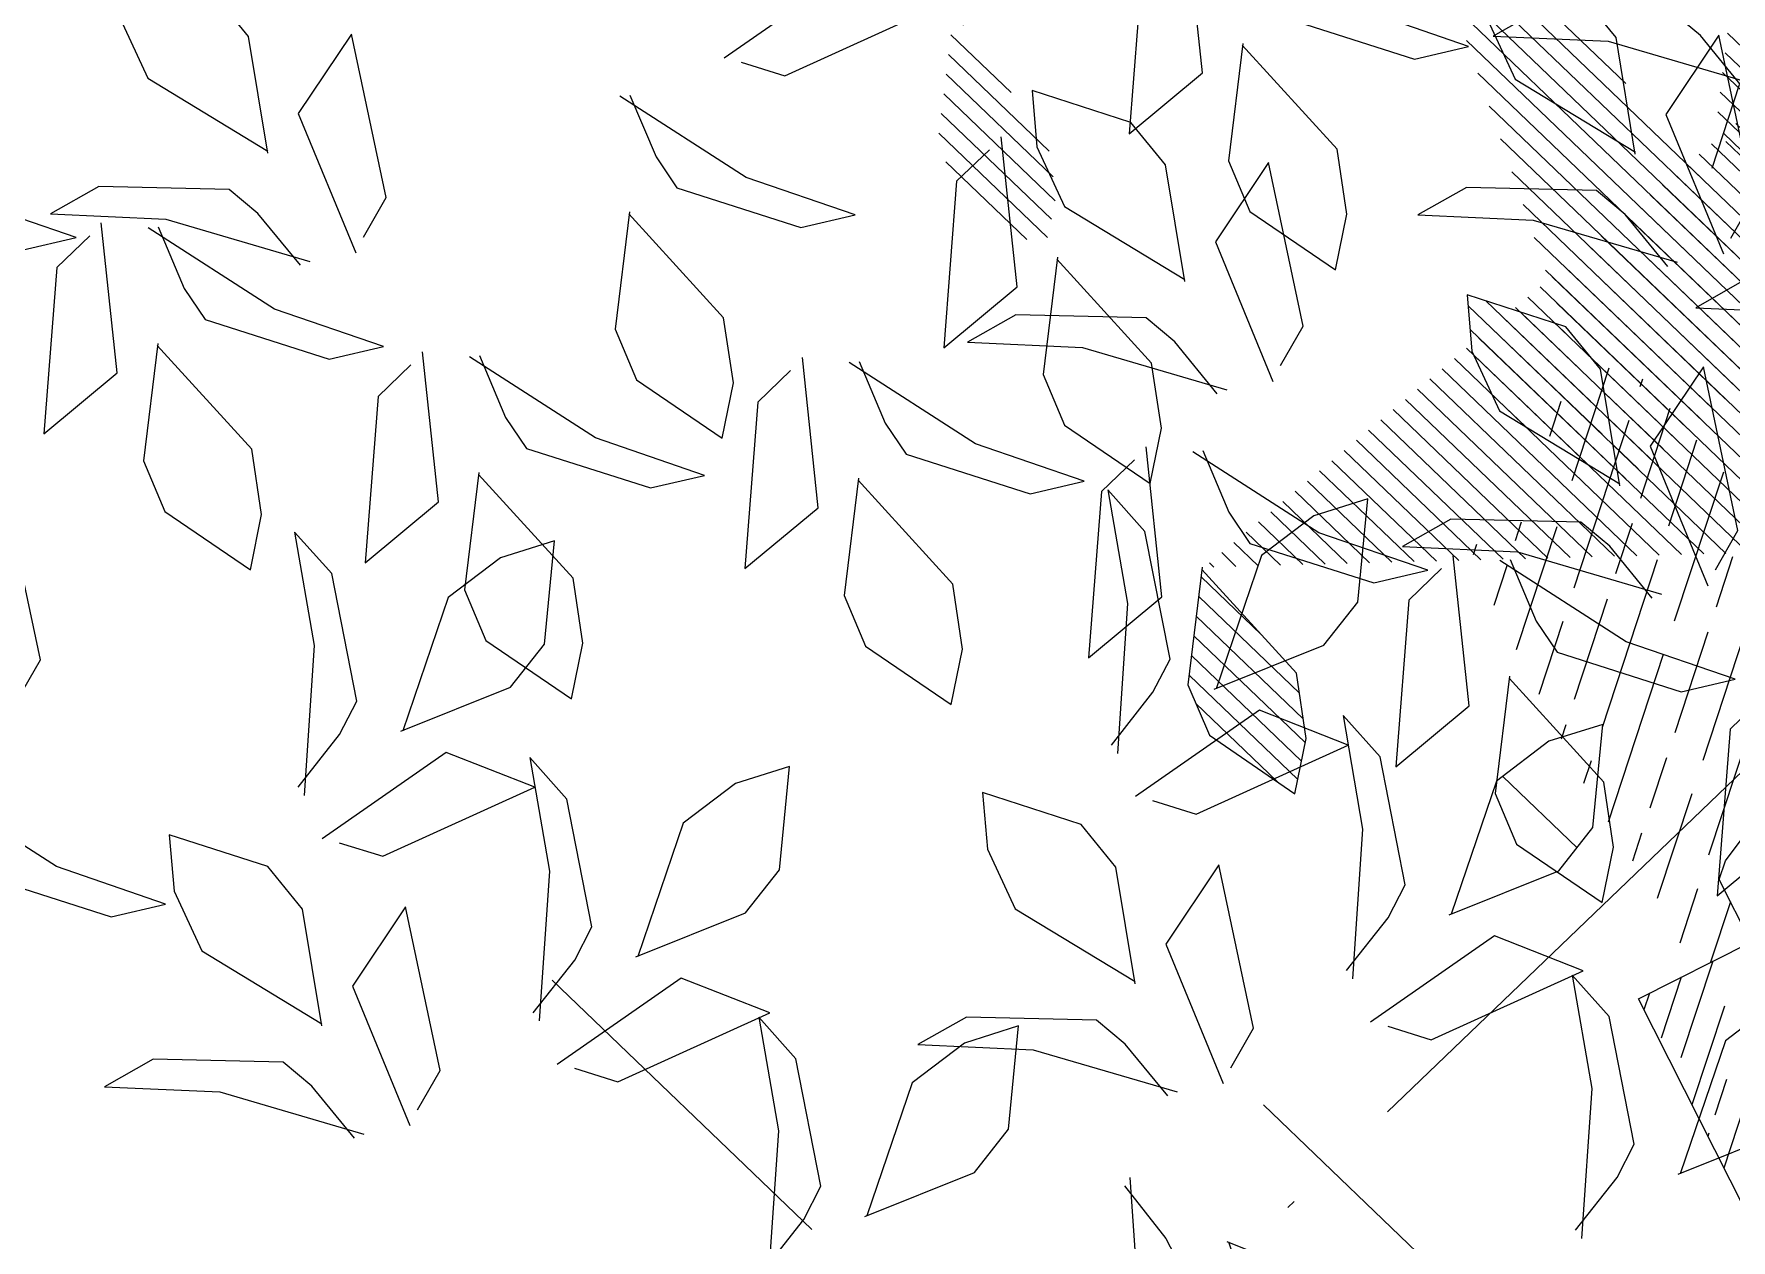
# Model space of a CAD drawing. Header units: millimetres. Extents: x 29001 to 40804, y -8833 to -5892.
# Drawn here: x 29465.19 to 29476.31, y -8600.05 to -8592.15 of the extents above; entities that cross this region are included whole.
import ezdxf

# ---------------------------------------------------------------- set-up
doc = ezdxf.new("R2010")
doc.units = ezdxf.units.MM
doc.layers.get('0').update_dxf_attribs({"lineweight": 0})
for name, color, linetype, lineweight in [('250', 250, 'Continuous', 0), ('251', 251, 'Continuous', 0), ('252', 252, 'Continuous', 0)]:
    doc.layers.add(name, color=color, linetype=linetype, lineweight=lineweight)
pattern_1 = [(45, (-1654801.43153, 54992.851125), (-0.0105615167031, 0.0105615167031), [])]
pattern_2 = [(45, (-1654801.206286, 54993.366467), (-0.0105615167031, 0.0105615167031), [])]

# ---------------------------------------------------------------- blocks, each defined once
blk = doc.blocks.new('cc')
at = {"color": 66, "linetype": 'Continuous', "true_color": 0x608d07}
for p, q in [((-3.2032, -1.7986), (-3.3534, -1.7119)), ((-3.3213, -1.8062), (-3.3293, -1.8016)), ((-3.1934, -1.8801), (-3.2787, -1.8308)), ((-3.0698, -2.0273), (-3.3053, -1.8913)), ((-3.0138, -2.1354), (-3.2448, -2.002)), ((-3.1035, -2.1595), (-3.2492, -2.0753)), ((-3.1932, -2.1835), (-3.2332, -2.1604))]:
    blk.add_line(p, q, dxfattribs=at)
at = {"layer": '250', "color": 66, "true_color": 0x608d07}
blk.add_lwpolyline([(-3.3857, -1.5912), (-3.2247, -2.1919), (-2.9062, -2.1066), (-2.8588, -2.2833), (-2.814, -2.3091), (-2.6535, -2.3419)], dxfattribs=at)
at = {"layer": '251', "color": 66, "linetype": 'Continuous', "true_color": 0x608d07}
for p, q in [((-2.8757, -2.2204), (-3.02, -2.1371)), ((-2.9171, -2.3032), (-3.0467, -2.2284)), ((-2.7632, -2.4989), (-3.0129, -2.3547)), ((-2.4367, -2.5806), (-2.8371, -2.3494)), ((-2.9295, -2.5096), (-2.9965, -2.4709)), ((-2.7494, -2.6136), (-2.8695, -2.5443)), ((-2.2828, -2.7762), (-2.6831, -2.5451)), ((-2.5754, -2.8208), (-2.9758, -2.5896)), ((-2.4491, -2.7869), (-2.6893, -2.6483)), ((-2.9019, -2.7391), (-2.9562, -2.7077)), ((-2.4215, -3.0164), (-2.8218, -2.7853)), ((-2.8881, -2.8538), (-2.9224, -2.834)), ((-2.269, -2.891), (-2.3891, -2.8216)), ((-2.5878, -3.0272), (-2.828, -2.8885)), ((-2.1392, -3.0726), (-2.4954, -2.867)), ((-2.7141, -3.061), (-2.8885, -2.9603)), ((-2.4077, -3.1312), (-2.5278, -3.0618)), ((-2.1359, -3.1813), (-2.3414, -3.0627)), ((-2.5602, -3.2566), (-2.8547, -3.0866)), ((-2.2337, -3.3384), (-2.634, -3.1072)), ((-2.1326, -3.2899), (-2.3476, -3.1658)), ((-2.7265, -3.2674), (-2.8209, -3.2129)), ((-2.6217, -3.3279), (-2.6664, -3.302)), ((-2.1816, -3.4752), (-2.4508, -3.3198)), ((-2.748, -3.3617), (-2.7727, -3.3474)), ((-2.1354, -3.3951), (-2.1536, -3.3846)), ((-2.3336, -3.4942), (-2.417, -3.4461)), ((-1.4323, -3.801), (-1.632, -3.6858))]:
    blk.add_line(p, q, dxfattribs=at)
blk = doc.blocks.new('U1')
at = {"lineweight": 0, "true_color": 0x6c822b}
h = blk.add_hatch(dxfattribs=at)
h.set_pattern_fill('ANSI31', color=67, scale=0.11949, style=0)
h.set_pattern_definition(pattern_2)
edge = h.paths.add_edge_path()
edge.add_line((-2359702.5956, 78419.4657), (-2359702.5797, 78419.576))
edge.add_line((-2359702.5797, 78419.576), (-2359702.5477, 78419.6168))
edge.add_line((-2359702.5477, 78419.6168), (-2359702.4554, 78419.6487))
edge.add_line((-2359702.4554, 78419.6487), (-2359702.459, 78419.5955))
edge.add_line((-2359702.459, 78419.5955), (-2359702.4838, 78419.5387))
edge.add_line((-2359702.4838, 78419.5387), (-2359702.5957, 78419.4677))
edge.add_line((-2359702.8765, 78419.6852), (-2359702.8606, 78419.7954))
edge.add_line((-2359702.8606, 78419.7954), (-2359702.8286, 78419.8362))
edge.add_line((-2359702.8286, 78419.8362), (-2359702.7363, 78419.8682))
edge.add_line((-2359702.7363, 78419.8682), (-2359702.7398, 78419.8149))
edge.add_line((-2359702.7398, 78419.8149), (-2359702.7647, 78419.7582))
edge.add_line((-2359702.7647, 78419.7582), (-2359702.8766, 78419.6872))
edge.add_line((-2359703.263, 78420.0672), (-2359703.3672, 78420.1065))
edge.add_line((-2359703.3672, 78420.1065), (-2359703.4002, 78420.1465))
edge.add_line((-2359703.4002, 78420.1465), (-2359703.4115, 78420.2436))
edge.add_line((-2359703.4115, 78420.2436), (-2359703.3603, 78420.2286))
edge.add_line((-2359703.3603, 78420.2286), (-2359703.3101, 78420.1921))
edge.add_line((-2359703.3101, 78420.1921), (-2359703.2649, 78420.0676))
edge.add_line((-2359703.5162, 78419.5503), (-2359703.5004, 78419.4401))
edge.add_line((-2359703.5004, 78419.4401), (-2359703.5196, 78419.3919))
edge.add_line((-2359703.5196, 78419.3919), (-2359703.5991, 78419.3352))
edge.add_line((-2359703.5991, 78419.3352), (-2359703.6107, 78419.3873))
edge.add_line((-2359703.6107, 78419.3873), (-2359703.6029, 78419.4488))
edge.add_line((-2359703.6029, 78419.4488), (-2359703.5156, 78419.5484))
edge.add_line((-2359703.1458, 78419.1482), (-2359703.13, 78419.0379))
edge.add_line((-2359703.13, 78419.0379), (-2359703.1492, 78418.9898))
edge.add_line((-2359703.1492, 78418.9898), (-2359703.2288, 78418.9331))
edge.add_line((-2359703.2288, 78418.9331), (-2359703.2404, 78418.9852))
edge.add_line((-2359703.2404, 78418.9852), (-2359703.2325, 78419.0467))
edge.add_line((-2359703.2325, 78419.0467), (-2359703.1453, 78419.1463))
edge.add_line((-2359702.3754, 78420.1489), (-2359702.3595, 78420.2592))
edge.add_line((-2359702.3595, 78420.2592), (-2359702.3275, 78420.3))
edge.add_line((-2359702.3275, 78420.3), (-2359702.2352, 78420.3319))
edge.add_line((-2359702.2352, 78420.3319), (-2359702.2388, 78420.2787))
edge.add_line((-2359702.2388, 78420.2787), (-2359702.2636, 78420.2219))
edge.add_line((-2359702.2636, 78420.2219), (-2359702.3755, 78420.1509))
at = {"lineweight": 0}
h = blk.add_hatch(dxfattribs=at)
h.set_pattern_fill('ANSI31', color=41, scale=0.11949, style=0)
h.set_pattern_definition(pattern_2)
edge = h.paths.add_edge_path()
edge.add_line((-2359702.966, 78420.0083), (-2359702.9501, 78420.1185))
edge.add_line((-2359702.9501, 78420.1185), (-2359702.9181, 78420.1593))
edge.add_line((-2359702.9181, 78420.1593), (-2359702.8258, 78420.1913))
edge.add_line((-2359702.8258, 78420.1913), (-2359702.8293, 78420.138))
edge.add_line((-2359702.8293, 78420.138), (-2359702.8542, 78420.0812))
edge.add_line((-2359702.8542, 78420.0812), (-2359702.9661, 78420.0102))
edge.add_line((-2359703.1033, 78419.646), (-2359703.2076, 78419.6853))
edge.add_line((-2359703.2076, 78419.6853), (-2359703.2405, 78419.7253))
edge.add_line((-2359703.2405, 78419.7253), (-2359703.2518, 78419.8223))
edge.add_line((-2359703.2518, 78419.8223), (-2359703.2006, 78419.8074))
edge.add_line((-2359703.2006, 78419.8074), (-2359703.1505, 78419.7709))
edge.add_line((-2359703.1505, 78419.7709), (-2359703.1053, 78419.6464))
edge.add_line((-2359702.9351, 78419.4035), (-2359702.9193, 78419.2933))
edge.add_line((-2359702.9193, 78419.2933), (-2359702.9385, 78419.2451))
edge.add_line((-2359702.9385, 78419.2451), (-2359703.018, 78419.1884))
edge.add_line((-2359703.018, 78419.1884), (-2359703.0296, 78419.2405))
edge.add_line((-2359703.0296, 78419.2405), (-2359703.0218, 78419.302))
edge.add_line((-2359703.0218, 78419.302), (-2359702.9345, 78419.4016))
edge.add_line((-2359702.2008, 78419.3971), (-2359702.185, 78419.2869))
edge.add_line((-2359702.185, 78419.2869), (-2359702.2041, 78419.2387))
edge.add_line((-2359702.2041, 78419.2387), (-2359702.2837, 78419.182))
edge.add_line((-2359702.2837, 78419.182), (-2359702.2953, 78419.2341))
edge.add_line((-2359702.2953, 78419.2341), (-2359702.2875, 78419.2956))
edge.add_line((-2359702.2875, 78419.2956), (-2359702.2002, 78419.3952))
at = {"lineweight": 0, "true_color": 0x6c822b}
h = blk.add_hatch(dxfattribs=at)
h.set_pattern_fill('ANSI31', color=67, scale=0.11949, style=0)
h.set_pattern_definition(pattern_1)
edge = h.paths.add_edge_path()
edge.add_line((-2359702.8209, 78418.9504), (-2359702.805, 78419.0606))
edge.add_line((-2359702.805, 78419.0606), (-2359702.773, 78419.1014))
edge.add_line((-2359702.773, 78419.1014), (-2359702.6807, 78419.1334))
edge.add_line((-2359702.6807, 78419.1334), (-2359702.6842, 78419.0801))
edge.add_line((-2359702.6842, 78419.0801), (-2359702.7091, 78419.0234))
edge.add_line((-2359702.7091, 78419.0234), (-2359702.8209, 78418.9524))
edge.add_line((-2359703.1018, 78419.1698), (-2359703.0858, 78419.2801))
edge.add_line((-2359703.0858, 78419.2801), (-2359703.0539, 78419.3209))
edge.add_line((-2359703.0539, 78419.3209), (-2359702.9615, 78419.3528))
edge.add_line((-2359702.9615, 78419.3528), (-2359702.9651, 78419.2996))
edge.add_line((-2359702.9651, 78419.2996), (-2359702.9899, 78419.2428))
edge.add_line((-2359702.9899, 78419.2428), (-2359703.1018, 78419.1718))
edge.add_line((-2359703.4882, 78419.5519), (-2359703.5924, 78419.5912))
edge.add_line((-2359703.5924, 78419.5912), (-2359703.6254, 78419.6312))
edge.add_line((-2359703.6254, 78419.6312), (-2359703.6367, 78419.7282))
edge.add_line((-2359703.6367, 78419.7282), (-2359703.5855, 78419.7133))
edge.add_line((-2359703.5855, 78419.7133), (-2359703.5354, 78419.6768))
edge.add_line((-2359703.5354, 78419.6768), (-2359703.4902, 78419.5523))
edge.add_line((-2359703.7415, 78419.035), (-2359703.7257, 78418.9247))
edge.add_line((-2359703.7257, 78418.9247), (-2359703.7448, 78418.8765))
edge.add_line((-2359703.7448, 78418.8765), (-2359703.8244, 78418.8198))
edge.add_line((-2359703.8244, 78418.8198), (-2359703.836, 78418.8719))
edge.add_line((-2359703.836, 78418.8719), (-2359703.8282, 78418.9334))
edge.add_line((-2359703.8282, 78418.9334), (-2359703.7409, 78419.0331))
edge.add_line((-2359703.3711, 78418.6329), (-2359703.3553, 78418.5226))
edge.add_line((-2359703.3553, 78418.5226), (-2359703.3744, 78418.4744))
edge.add_line((-2359703.3744, 78418.4744), (-2359703.454, 78418.4177))
edge.add_line((-2359703.454, 78418.4177), (-2359703.4656, 78418.4698))
edge.add_line((-2359703.4656, 78418.4698), (-2359703.4578, 78418.5313))
edge.add_line((-2359703.4578, 78418.5313), (-2359703.3705, 78418.631))
edge.add_line((-2359702.6007, 78419.6336), (-2359702.5847, 78419.7438))
edge.add_line((-2359702.5847, 78419.7438), (-2359702.5528, 78419.7847))
edge.add_line((-2359702.5528, 78419.7847), (-2359702.4605, 78419.8166))
edge.add_line((-2359702.4605, 78419.8166), (-2359702.464, 78419.7634))
edge.add_line((-2359702.464, 78419.7634), (-2359702.4889, 78419.7066))
edge.add_line((-2359702.4889, 78419.7066), (-2359702.6007, 78419.6356))
at = {"lineweight": 0}
h = blk.add_hatch(dxfattribs=at)
h.set_pattern_fill('ANSI31', color=41, scale=0.11949, style=0)
h.set_pattern_definition(pattern_1)
edge = h.paths.add_edge_path()
edge.add_line((-2359703.1913, 78419.4929), (-2359703.1753, 78419.6032))
edge.add_line((-2359703.1753, 78419.6032), (-2359703.1434, 78419.644))
edge.add_line((-2359703.1434, 78419.644), (-2359703.051, 78419.6759))
edge.add_line((-2359703.051, 78419.6759), (-2359703.0546, 78419.6227))
edge.add_line((-2359703.0546, 78419.6227), (-2359703.0794, 78419.5659))
edge.add_line((-2359703.0794, 78419.5659), (-2359703.1913, 78419.4949))
edge.add_line((-2359703.3286, 78419.1306), (-2359703.4328, 78419.1699))
edge.add_line((-2359703.4328, 78419.1699), (-2359703.4658, 78419.2099))
edge.add_line((-2359703.4658, 78419.2099), (-2359703.4771, 78419.307))
edge.add_line((-2359703.4771, 78419.307), (-2359703.4259, 78419.292))
edge.add_line((-2359703.4259, 78419.292), (-2359703.3758, 78419.2555))
edge.add_line((-2359703.3758, 78419.2555), (-2359703.3305, 78419.131))
edge.add_line((-2359703.1604, 78418.8882), (-2359703.1446, 78418.7779))
edge.add_line((-2359703.1446, 78418.7779), (-2359703.1637, 78418.7297))
edge.add_line((-2359703.1637, 78418.7297), (-2359703.2433, 78418.673))
edge.add_line((-2359703.2433, 78418.673), (-2359703.2549, 78418.7251))
edge.add_line((-2359703.2549, 78418.7251), (-2359703.2471, 78418.7866))
edge.add_line((-2359703.2471, 78418.7866), (-2359703.1598, 78418.8863))
edge.add_line((-2359702.426, 78418.8818), (-2359702.4102, 78418.7715))
edge.add_line((-2359702.4102, 78418.7715), (-2359702.4294, 78418.7234))
edge.add_line((-2359702.4294, 78418.7234), (-2359702.5089, 78418.6667))
edge.add_line((-2359702.5089, 78418.6667), (-2359702.5205, 78418.7187))
edge.add_line((-2359702.5205, 78418.7187), (-2359702.5127, 78418.7802))
edge.add_line((-2359702.5127, 78418.7802), (-2359702.4254, 78418.8799))
at = {"lineweight": 0, "true_color": 0x6c822b}
h = blk.add_hatch(dxfattribs=at)
h.set_pattern_fill('ANSI31', color=67, scale=0.1195, style=0)
edge = h.paths.add_edge_path()
edge.add_line((-2359701.9845, 78417.9483), (-2359701.9685, 78418.0585))
edge.add_line((-2359701.9685, 78418.0585), (-2359701.9366, 78418.0993))
edge.add_line((-2359701.9366, 78418.0993), (-2359701.8442, 78418.1313))
edge.add_line((-2359701.8442, 78418.1313), (-2359701.8478, 78418.0781))
edge.add_line((-2359701.8478, 78418.0781), (-2359701.8726, 78418.0213))
edge.add_line((-2359701.8726, 78418.0213), (-2359701.9845, 78417.9503))
edge.add_line((-2359702.2653, 78418.1678), (-2359702.2494, 78418.278))
edge.add_line((-2359702.2494, 78418.278), (-2359702.2174, 78418.3188))
edge.add_line((-2359702.2174, 78418.3188), (-2359702.1251, 78418.3508))
edge.add_line((-2359702.1251, 78418.3508), (-2359702.1287, 78418.2975))
edge.add_line((-2359702.1287, 78418.2975), (-2359702.1535, 78418.2407))
edge.add_line((-2359702.1535, 78418.2407), (-2359702.2654, 78418.1697))
edge.add_line((-2359702.6518, 78418.5498), (-2359702.756, 78418.5891))
edge.add_line((-2359702.756, 78418.5891), (-2359702.789, 78418.6291))
edge.add_line((-2359702.789, 78418.6291), (-2359702.8003, 78418.7261))
edge.add_line((-2359702.8003, 78418.7261), (-2359702.7491, 78418.7112))
edge.add_line((-2359702.7491, 78418.7112), (-2359702.699, 78418.6747))
edge.add_line((-2359702.699, 78418.6747), (-2359702.6537, 78418.5502))
edge.add_line((-2359702.905, 78418.0329), (-2359702.8892, 78417.9226))
edge.add_line((-2359702.8892, 78417.9226), (-2359702.9084, 78417.8744))
edge.add_line((-2359702.9084, 78417.8744), (-2359702.9879, 78417.8178))
edge.add_line((-2359702.9879, 78417.8178), (-2359702.9995, 78417.8698))
edge.add_line((-2359702.9995, 78417.8698), (-2359702.9917, 78417.9313))
edge.add_line((-2359702.9917, 78417.9313), (-2359702.9044, 78418.031))
edge.add_line((-2359702.5347, 78417.6308), (-2359702.5189, 78417.5205))
edge.add_line((-2359702.5189, 78417.5205), (-2359702.538, 78417.4723))
edge.add_line((-2359702.538, 78417.4723), (-2359702.6176, 78417.4156))
edge.add_line((-2359702.6176, 78417.4156), (-2359702.6292, 78417.4677))
edge.add_line((-2359702.6292, 78417.4677), (-2359702.6214, 78417.5292))
edge.add_line((-2359702.6214, 78417.5292), (-2359702.5341, 78417.6289))
edge.add_line((-2359701.7643, 78418.6315), (-2359701.7483, 78418.7417))
edge.add_line((-2359701.7483, 78418.7417), (-2359701.7164, 78418.7826))
edge.add_line((-2359701.7164, 78418.7826), (-2359701.624, 78418.8145))
edge.add_line((-2359701.624, 78418.8145), (-2359701.6276, 78418.7613))
edge.add_line((-2359701.6276, 78418.7613), (-2359701.6524, 78418.7045))
edge.add_line((-2359701.6524, 78418.7045), (-2359701.7643, 78418.6335))
at = {"color": 67, "lineweight": 0, "true_color": 0x6c822b}
for points in [[(-2359702.4124, 78419.4771), (-2359702.3808, 78419.4481), (-2359702.3655, 78419.2915), (-2359702.4357, 78419.3475), (-2359702.4236, 78419.4892)], [(-2359702.477, 78419.4845), (-2359702.5005, 78419.4258), (-2359702.5195, 78419.3962), (-2359702.6356, 78419.3565), (-2359702.6869, 78419.3673), (-2359702.585, 78419.4047), (-2359702.4675, 78419.4836)], [(-2359701.5538, 78419.29), (-2359701.5378, 78419.4002), (-2359701.5059, 78419.441), (-2359701.4136, 78419.473), (-2359701.4171, 78419.4197), (-2359701.442, 78419.3629), (-2359701.5538, 78419.2919)], [(-2359702.8419, 78419.2626), (-2359702.826, 78419.3728), (-2359702.794, 78419.4137), (-2359702.7017, 78419.4456), (-2359702.7053, 78419.3924), (-2359702.7301, 78419.3356), (-2359702.842, 78419.2646)], [(-2359702.0014, 78419.3665), (-2359702.0421, 78419.3528), (-2359702.1867, 78419.4149), (-2359702.1038, 78419.4494), (-2359701.9855, 78419.3705)], [(-2359702.9446, 78419.3233), (-2359702.9056, 78419.373), (-2359702.8789, 78419.396), (-2359702.7564, 78419.4014), (-2359702.7103, 78419.3765), (-2359702.8186, 78419.3694), (-2359702.9535, 78419.3268)], [(-2359701.6421, 78419.209), (-2359701.6642, 78419.2458), (-2359701.6348, 78419.4004), (-2359701.5832, 78419.3268), (-2359701.6348, 78419.1943)], [(-2359702.9303, 78419.1816), (-2359702.9524, 78419.2184), (-2359702.9229, 78419.373), (-2359702.8714, 78419.2994), (-2359702.9229, 78419.1669)], [(-2359702.4743, 78419.3745), (-2359702.4585, 78419.2643), (-2359702.4777, 78419.2161), (-2359702.5573, 78419.1594), (-2359702.5689, 78419.2115), (-2359702.561, 78419.273), (-2359702.4738, 78419.3727)], [(-2359702.4151, 78419.1513), (-2359702.3992, 78419.2615), (-2359702.3672, 78419.3023), (-2359702.2749, 78419.3343), (-2359702.2784, 78419.2811), (-2359702.3033, 78419.2243), (-2359702.4151, 78419.1533)], [(-2359701.8959, 78419.3377), (-2359701.9194, 78419.279), (-2359701.9384, 78419.2494), (-2359702.0545, 78419.2097), (-2359702.1058, 78419.2205), (-2359702.0039, 78419.2579), (-2359701.8864, 78419.3368)], [(-2359701.1616, 78419.3313), (-2359701.1851, 78419.2726), (-2359701.2041, 78419.243), (-2359701.3201, 78419.2033), (-2359701.3714, 78419.2142), (-2359701.2695, 78419.2515), (-2359701.1521, 78419.3304)], [(-2359702.2336, 78419.2793), (-2359702.202, 78419.2502), (-2359702.1867, 78419.0936), (-2359702.2569, 78419.1497), (-2359702.2448, 78419.2913)], [(-2359702.5035, 78419.0703), (-2359702.5256, 78419.1071), (-2359702.4961, 78419.2617), (-2359702.4446, 78419.1881), (-2359702.4961, 78419.0556)], [(-2359701.5822, 78419.1837), (-2359701.5432, 78419.2334), (-2359701.5165, 78419.2564), (-2359701.394, 78419.2618), (-2359701.3479, 78419.2369), (-2359701.4562, 78419.2298), (-2359701.5911, 78419.1872)], [(-2359702.8704, 78419.1563), (-2359702.8313, 78419.206), (-2359702.8047, 78419.2291), (-2359702.6822, 78419.2344), (-2359702.636, 78419.2096), (-2359702.7443, 78419.2025), (-2359702.8793, 78419.1599)], [(-2359701.8933, 78419.2277), (-2359701.8775, 78419.1175), (-2359701.8966, 78419.0693), (-2359701.9762, 78419.0126), (-2359701.9878, 78419.0647), (-2359701.9799, 78419.1262), (-2359701.8927, 78419.2259)], [(-2359701.4489, 78419.2228), (-2359701.4724, 78419.1641), (-2359701.4914, 78419.1345), (-2359701.6075, 78419.0948), (-2359701.6588, 78419.1056), (-2359701.5569, 78419.143), (-2359701.4394, 78419.2219)], [(-2359701.3843, 78419.2155), (-2359701.3527, 78419.1864), (-2359701.3374, 78419.0298), (-2359701.4076, 78419.0858), (-2359701.3955, 78419.2275)], [(-2359702.2955, 78419.1767), (-2359702.2797, 78419.0664), (-2359702.2989, 78419.0182), (-2359702.3785, 78418.9616), (-2359702.3901, 78419.0136), (-2359702.3822, 78419.0751), (-2359702.295, 78419.1748)], [(-2359703.1302, 78419.0636), (-2359703.0912, 78419.1133), (-2359703.0645, 78419.1363), (-2359702.942, 78419.1417), (-2359702.8958, 78419.1168), (-2359703.0042, 78419.1097), (-2359703.1391, 78419.0671)], [(-2359702.8209, 78418.9504), (-2359702.805, 78419.0606), (-2359702.773, 78419.1014), (-2359702.6807, 78419.1334), (-2359702.6842, 78419.0801), (-2359702.7091, 78419.0234), (-2359702.8209, 78418.9524)], [(-2359702.4435, 78419.045), (-2359702.4045, 78419.0947), (-2359702.3779, 78419.1178), (-2359702.2553, 78419.1231), (-2359702.2092, 78419.0983), (-2359702.3175, 78419.0912), (-2359702.4524, 78419.0486)], [(-2359701.4463, 78419.1128), (-2359701.4305, 78419.0026), (-2359701.4496, 78418.9544), (-2359701.5292, 78418.8977), (-2359701.5408, 78418.9498), (-2359701.533, 78419.0113), (-2359701.4457, 78419.111)], [(-2359701.7491, 78419.0952), (-2359701.7725, 78419.0365), (-2359701.7916, 78419.0068), (-2359701.9076, 78418.9672), (-2359701.9589, 78418.978), (-2359701.857, 78419.0154), (-2359701.7396, 78419.0943)], [(-2359701.6844, 78419.0878), (-2359701.6529, 78419.0587), (-2359701.6375, 78418.9021), (-2359701.7077, 78418.9582), (-2359701.6957, 78419.0998)], [(-2359702.1067, 78419.0824), (-2359702.1301, 78419.0237), (-2359702.1492, 78418.9941), (-2359702.2652, 78418.9544), (-2359702.3165, 78418.9652), (-2359702.2146, 78419.0026), (-2359702.0972, 78419.0815)], [(-2359702.042, 78419.075), (-2359702.0105, 78419.046), (-2359701.9951, 78418.8894), (-2359702.0653, 78418.9454), (-2359702.0533, 78419.0871)], [(-2359702.9093, 78418.8694), (-2359702.9313, 78418.9062), (-2359702.9019, 78419.0608), (-2359702.8503, 78418.9872), (-2359702.9019, 78418.8547)], [(-2359702.4287, 78418.9918), (-2359702.4522, 78418.9331), (-2359702.4712, 78418.9034), (-2359702.5872, 78418.8638), (-2359702.6385, 78418.8746), (-2359702.5366, 78418.9119), (-2359702.4192, 78418.9909)], [(-2359702.3641, 78418.9844), (-2359702.3325, 78418.9553), (-2359702.3172, 78418.7987), (-2359702.3874, 78418.8548), (-2359702.3753, 78418.9964)], [(-2359701.7464, 78418.9852), (-2359701.7306, 78418.8749), (-2359701.7497, 78418.8268), (-2359701.8293, 78418.7701), (-2359701.8409, 78418.8222), (-2359701.8331, 78418.8836), (-2359701.7458, 78418.9833)], [(-2359702.104, 78418.9724), (-2359702.0882, 78418.8622), (-2359702.1073, 78418.814), (-2359702.1869, 78418.7573), (-2359702.1985, 78418.8094), (-2359702.1907, 78418.8709), (-2359702.1034, 78418.9705)], [(-2359701.3076, 78418.7804), (-2359701.3297, 78418.8172), (-2359701.3003, 78418.9717), (-2359701.2487, 78418.8981), (-2359701.3003, 78418.7656)], [(-2359702.337, 78418.7161), (-2359702.3771, 78418.765), (-2359702.3939, 78418.796), (-2359702.3727, 78418.9167), (-2359702.3385, 78418.9565), (-2359702.3549, 78418.8492), (-2359702.3424, 78418.7082)], [(-2359702.4347, 78418.7668), (-2359702.5389, 78418.8061), (-2359702.5719, 78418.8461), (-2359702.5832, 78418.9432), (-2359702.532, 78418.9282), (-2359702.4819, 78418.8917), (-2359702.4366, 78418.7672)], [(-2359701.57, 78418.6922), (-2359701.6101, 78418.741), (-2359701.6269, 78418.772), (-2359701.6058, 78418.8928), (-2359701.5716, 78418.9325), (-2359701.5879, 78418.8252), (-2359701.5754, 78418.6843)], [(-2359702.8493, 78418.8441), (-2359702.8103, 78418.8938), (-2359702.7836, 78418.9169), (-2359702.6611, 78418.9222), (-2359702.615, 78418.8974), (-2359702.7233, 78418.8903), (-2359702.8582, 78418.8477)], [(-2359701.6677, 78418.7429), (-2359701.7719, 78418.7822), (-2359701.8049, 78418.8222), (-2359701.8162, 78418.9192), (-2359701.765, 78418.9043), (-2359701.7149, 78418.8678), (-2359701.6696, 78418.7432)], [(-2359702.7161, 78418.8833), (-2359702.7395, 78418.8246), (-2359702.7586, 78418.7949), (-2359702.8746, 78418.7553), (-2359702.9259, 78418.7661), (-2359702.824, 78418.8034), (-2359702.7065, 78418.8824)], [(-2359702.6514, 78418.8759), (-2359702.6199, 78418.8468), (-2359702.6045, 78418.6902), (-2359702.6747, 78418.7463), (-2359702.6627, 78418.8879)], [(-2359702.426, 78418.8818), (-2359702.4102, 78418.7715), (-2359702.4294, 78418.7234), (-2359702.5089, 78418.6667), (-2359702.5205, 78418.7187), (-2359702.5127, 78418.7802), (-2359702.4254, 78418.8799)], [(-2359702.7134, 78418.7733), (-2359702.6976, 78418.663), (-2359702.7167, 78418.6148), (-2359702.7963, 78418.5582), (-2359702.8079, 78418.6102), (-2359702.8001, 78418.6717), (-2359702.7128, 78418.7714)], [(-2359702.9516, 78418.7482), (-2359702.92, 78418.7191), (-2359702.9046, 78418.5625), (-2359702.9749, 78418.6186), (-2359702.9628, 78418.7603)], [(-2359702.5541, 78418.4991), (-2359702.5942, 78418.548), (-2359702.611, 78418.5789), (-2359702.5899, 78418.6997), (-2359702.5557, 78418.7395), (-2359702.572, 78418.6322), (-2359702.5595, 78418.4912)], [(-2359702.3746, 78418.6631), (-2359702.4153, 78418.6494), (-2359702.5599, 78418.7115), (-2359702.477, 78418.746), (-2359702.3587, 78418.6671)], [(-2359702.6518, 78418.5498), (-2359702.756, 78418.5891), (-2359702.789, 78418.6291), (-2359702.8003, 78418.7261), (-2359702.7491, 78418.7112), (-2359702.699, 78418.6747), (-2359702.6537, 78418.5502)], [(-2359701.6077, 78418.6391), (-2359701.6484, 78418.6255), (-2359701.793, 78418.6875), (-2359701.71, 78418.722), (-2359701.5917, 78418.6431)], [(-2359701.7871, 78418.4752), (-2359701.8273, 78418.524), (-2359701.8441, 78418.555), (-2359701.8229, 78418.6758), (-2359701.7887, 78418.7155), (-2359701.8051, 78418.6082), (-2359701.7925, 78418.4673)], [(-2359701.8848, 78418.5258), (-2359701.989, 78418.5651), (-2359702.022, 78418.6051), (-2359702.0333, 78418.7022), (-2359701.9821, 78418.6872), (-2359701.932, 78418.6507), (-2359701.8867, 78418.5262)], [(-2359702.3548, 78418.4908), (-2359702.3389, 78418.6011), (-2359702.3069, 78418.6419), (-2359702.2146, 78418.6738), (-2359702.2182, 78418.6206), (-2359702.243, 78418.5638), (-2359702.3549, 78418.4928)], [(-2359702.4432, 78418.4099), (-2359702.4653, 78418.4467), (-2359702.4358, 78418.6012), (-2359702.3843, 78418.5276), (-2359702.4358, 78418.3951)], [(-2359702.5918, 78418.4461), (-2359702.6325, 78418.4324), (-2359702.7771, 78418.4945), (-2359702.6941, 78418.529), (-2359702.5758, 78418.4501)], [(-2359701.8248, 78418.4221), (-2359701.8655, 78418.4085), (-2359702.0101, 78418.4705), (-2359701.9271, 78418.505), (-2359701.8088, 78418.4261)], [(-2359702.3833, 78418.3846), (-2359702.3442, 78418.4342), (-2359702.3176, 78418.4573), (-2359702.1951, 78418.4626), (-2359702.1489, 78418.4378), (-2359702.2572, 78418.4307), (-2359702.3922, 78418.3881)]]:
    blk.add_lwpolyline(points, dxfattribs=at)
at = {"layer": '250', "lineweight": 0}
for points in [[(-2359701.2329, 78418.7018), (-2359701.2563, 78418.6431), (-2359701.2754, 78418.6134), (-2359701.3914, 78418.5738), (-2359701.4427, 78418.5846), (-2359701.3408, 78418.622), (-2359701.2234, 78418.7009)], [(-2359701.5878, 78418.4669), (-2359701.5719, 78418.5771), (-2359701.5399, 78418.6179), (-2359701.4476, 78418.6499), (-2359701.4512, 78418.5966), (-2359701.476, 78418.5398), (-2359701.5879, 78418.4689)], [(-2359701.6762, 78418.3859), (-2359701.6983, 78418.4227), (-2359701.6688, 78418.5773), (-2359701.6173, 78418.5037), (-2359701.6688, 78418.3712)], [(-2359702.7649, 78418.2502), (-2359702.805, 78418.299), (-2359702.8218, 78418.33), (-2359702.8006, 78418.4508), (-2359702.7664, 78418.4905), (-2359702.7828, 78418.3832), (-2359702.7702, 78418.2423)], [(-2359702.8625, 78418.3009), (-2359702.9667, 78418.3402), (-2359702.9997, 78418.3802), (-2359703.011, 78418.4772), (-2359702.9598, 78418.4623), (-2359702.9097, 78418.4258), (-2359702.8645, 78418.3013)], [(-2359701.9979, 78418.2262), (-2359702.038, 78418.2751), (-2359702.0548, 78418.3061), (-2359702.0336, 78418.4268), (-2359701.9994, 78418.4666), (-2359702.0158, 78418.3593), (-2359702.0033, 78418.2183)], [(-2359702.0955, 78418.2769), (-2359702.1997, 78418.3162), (-2359702.2327, 78418.3562), (-2359702.244, 78418.4533), (-2359702.1928, 78418.4383), (-2359702.1427, 78418.4018), (-2359702.0975, 78418.2773)], [(-2359701.6163, 78418.3606), (-2359701.5772, 78418.4103), (-2359701.5506, 78418.4334), (-2359701.4281, 78418.4387), (-2359701.3819, 78418.4138), (-2359701.4902, 78418.4067), (-2359701.6252, 78418.3641)]]:
    blk.add_lwpolyline(points, dxfattribs=at)
blk = doc.blocks.new('MOBİLYALAR')
at = {"lineweight": 0, "extrusion": (7.374e-13, 3.02e-14, -1), "xscale": 6.952506840120427, "yscale": 6.952506840120427, "zscale": 6.952506840120427, "rotation": 358.8247405303607}
blk.add_blockref('U1', (16390885.365, -883862.525), dxfattribs=at)
at = {"lineweight": 0, "extrusion": (7.374e-13, -3.02e-14, -1), "xscale": -6.952506840120343, "yscale": 6.952506840120374, "zscale": 6.952506840120427, "rotation": 181.1752594696393}
blk.add_blockref('U1', (16390882.993, 879306.159), dxfattribs=at)
at = {"layer": '252', "lineweight": 0, "extrusion": (0, 0, -1), "xscale": 2.5, "yscale": 2.5, "zscale": 2.5, "rotation": 138.2177405299978}
blk.add_blockref('cc', (-340.569, -2275.389), dxfattribs=at)

msp = doc.modelspace()

# ---------------------------------------------------------------- block references
at = {"color": 6}
msp.add_blockref('MOBİLYALAR', (29144.792, -6321.799), dxfattribs=at)

doc.saveas('drawing.dxf')
